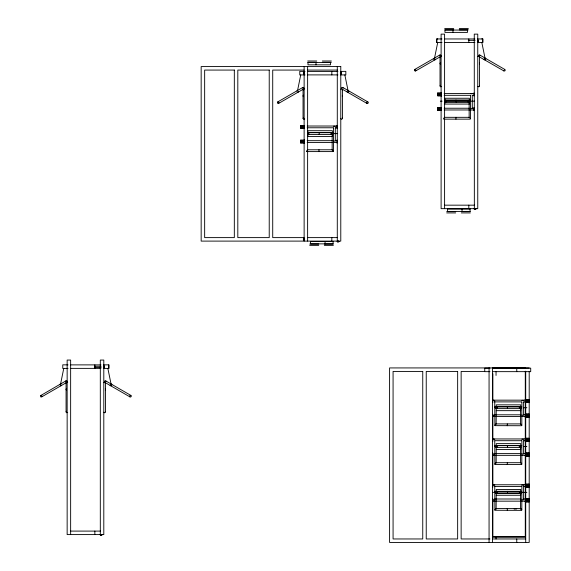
<?xml version="1.0" encoding="UTF-8"?>
<svg xmlns="http://www.w3.org/2000/svg" width="571" height="571" viewBox="0 0 571 571"><rect width="100%" height="100%" fill="white"/><g stroke="black" fill="none" stroke-linecap="round" stroke-linejoin="round"><path stroke-width="0.86" d="M332.165 150.166L332.165 133.978L332.836 132.7L333.478 132.765M469.148 117.719L469.148 101.531L469.812 100.253L470.454 100.318M494.821 425.331L495.821 423.903L520.816 423.903L521.815 425.331L521.487 425.73L494.907 425.645L494.75 401.27M494.821 464.13L495.821 462.703L520.816 462.703L521.815 464.13L521.487 464.523L494.907 464.437L494.75 440.94M494.821 509.946L495.821 508.518L520.816 508.518L521.815 509.946L521.487 510.346L494.907 510.253L494.75 485.885M496.128 509.125L496.242 491.488L520.702 491.488L520.702 495.264L496.242 495.264M520.481 424.303L520.481 408.108L521.152 406.837L521.794 406.895M520.481 463.095L520.481 446.907L521.152 445.63L521.794 445.694M520.509 509.125L520.481 492.723L521.152 491.453L521.794 491.51M333.5 151.201L333.164 151.593L306.834 151.593L306.506 151.201L307.505 149.773L332.5 149.773L333.5 151.201L333.5 133.814M470.475 118.754L470.147 119.146L443.817 119.146L443.481 118.754L444.481 117.326L469.476 117.326L470.475 118.754L470.475 101.367M520.481 508.911L520.816 508.518M42.004 396.395L42.004 395.946M65.479 381.628C65.529 380.008 68.085 381.064 66.971 382.242M67.699 412.39L66.714 412.797L66.072 411.955L66.072 382.87L66.714 382.028L67.699 382.434M66.072 411.955L66.507 411.199M103.843 382.641L105.121 382.113L105.3 383.484M105.556 382.87L105.556 411.955L104.686 412.826L103.843 412.183M129.617 395.946C129.317 397.944 132.522 396.617 130.895 395.418L105.706 380.871L104.657 381.014L104.657 382.242M302.459 88.148L303.558 87.306L304.093 88.584M304.678 118.911L303.693 119.318L303.051 118.475L303.051 89.39L303.693 88.541L304.678 88.948M303.051 118.475L303.486 117.719M340.823 89.162L342.1 88.633L342.279 90.004M342.536 89.39L342.536 118.475L341.665 119.346L340.823 118.697M366.596 102.466C366.297 104.464 369.508 103.137 367.881 101.938L342.686 87.392L341.636 87.534L341.636 88.762M439.442 55.701C440.634 53.631 441.854 56.272 440.027 56.943L440.027 86.028L440.676 86.871L441.654 86.464M440.027 86.028L440.462 85.272M477.884 56.508L478.869 56.101L479.512 56.943L479.512 86.028L478.869 86.871L477.884 86.464M60.469 384.511L63.752 368.438M297.448 91.032L300.731 74.951M434.431 58.585L437.714 42.504M519.11 446.315C519.817 444.288 521.073 447.864 519.382 447.3M479.397 57.378L479.512 56.943L503.986 70.997L505.178 70.683L504.857 69.491L479.669 54.944L478.477 55.266L478.612 56.315M330.852 133.179C332.179 131.451 332.179 135.77 330.852 134.049M467.827 100.732C468.784 99.147 469.533 102.559 468.042 101.924M519.167 407.309C520.124 405.731 520.873 409.136 519.382 408.501M519.167 491.924C520.124 490.339 520.873 493.751 519.382 493.116M41.919 396.609L40.727 396.931L40.405 395.739L65.915 380.871M307.505 151.079L306.834 151.593M309.218 134.228C307.955 135.384 307.955 131.844 309.218 132.993M302.901 87.392L277.706 101.938L277.392 103.13L278.584 103.444L303.772 88.905M278.584 103.444L278.991 102.466M439.877 54.944L414.689 69.491L414.368 70.683L415.56 70.997L440.748 56.458M415.56 70.997L415.966 70.019M444.616 101.909L444.481 100.617M495.956 408.493C496.913 406.823 493.58 406.052 495.314 408.186M495.956 447.286C496.913 445.616 493.58 444.852 495.314 446.986M495.956 493.108C496.913 491.431 493.58 490.667 495.314 492.802M446.072 101.924C444.588 102.559 445.337 99.147 446.286 100.732M497.412 493.116C495.928 493.751 496.677 490.339 497.627 491.924M41.597 396.931L66.793 382.384M277.706 101.938L278.584 101.938M414.689 69.491L415.345 69.405M367.003 101.938L367.881 101.938M40.727 395.418L41.597 395.418M130.024 395.418L130.895 395.418M332.665 134.321L332.165 133.978M520.98 408.458L520.481 408.108M520.98 447.25L520.481 446.907M495.821 493.116L520.98 493.066M519.674 406.873L497.12 406.873L496.534 407.744L497.277 408.586M519.674 445.666L497.12 445.666L496.534 446.543L497.277 447.386M66.579 382.47L66.129 382.47M307.505 134.371L307.505 133.064M514.1 509.054L516.705 508.911M444.681 28.55L453.717 28.55M459.305 28.55L468.341 28.55M444.681 29.842L453.717 29.842M459.305 29.842L468.341 29.842M437.714 38.899L436.729 38.899L436.729 42.504L441.997 42.447M481.831 38.899L482.809 38.899L482.809 42.504L477.52 42.447M441.997 38.956L436.786 38.956L436.786 42.447M444.595 38.956L474.908 38.956M477.52 38.956L482.752 38.956L482.752 42.447M477.649 40.206L478.391 40.206L478.391 41.583L477.649 41.583M468.313 40.32L475.101 40.32M477.649 40.684L478.391 40.684M477.649 41.098L478.391 41.098M444.595 42.447L474.908 42.447M307.705 60.997L316.741 60.997M322.329 60.997L331.366 60.997M307.705 62.289L316.741 62.289M322.329 62.289L331.366 62.289M304.129 70.069L272.717 70.069L272.717 237.615L304.129 237.615M307.619 70.069L337.29 70.069M305.021 71.404L299.754 71.346L299.754 74.951L305.021 74.894M307.619 71.404L337.932 71.404M340.544 71.404L345.833 71.346L345.833 74.951L340.544 74.894M304.129 72.474L303.387 72.474L303.387 73.852L304.129 73.852M340.666 72.653L341.415 72.653L341.415 74.03L340.666 74.03M303.387 72.96L304.129 72.96M340.666 73.131L341.415 73.131M303.387 73.366L304.129 73.366M340.666 73.545L341.415 73.545M307.619 74.894L337.932 74.894M437.721 93.052L441.54 93.052M437.721 93.194L441.54 93.194M437.721 93.423L441.54 93.423M444.167 93.573L473.944 93.573M437.721 93.723L441.54 93.723M470.533 93.758L472.281 93.758M437.721 94.072L441.54 94.072M437.721 94.451L441.54 94.451M437.721 94.822L441.54 94.822M437.721 95.171L441.54 95.171M444.167 95.321L470.44 95.321M472.196 95.321L473.944 95.321M437.721 95.471L441.54 95.471M437.721 95.7L441.54 95.7M441.54 95.842L437.721 95.892L437.721 93.002M444.681 100.096L470.147 100.096M440.341 101.167L442.097 101.167M470.247 101.167L474.644 101.167M444.481 101.924L469.476 101.924M444.902 102.038L469.362 102.038M437.721 107.655L441.54 107.655L441.54 110.553L437.721 110.503L437.721 107.655L441.54 107.705M437.721 107.848L441.54 107.848M437.721 108.083L441.54 108.083M444.167 108.233L469.562 108.233M472.196 108.233L473.944 108.233M437.721 108.383L441.54 108.383M470.533 108.64L472.281 108.64L472.281 95.507M437.721 108.726L441.54 108.726M437.721 109.104L441.54 109.104M437.721 109.475L441.54 109.475M437.721 109.825L441.54 109.825M444.167 109.975L473.944 109.975M437.721 110.124L441.54 110.124M437.721 110.353L441.54 110.353M300.746 125.499L304.557 125.449L304.557 128.339L300.746 128.289L300.746 125.449M300.746 125.641L304.557 125.641M300.746 125.87L304.557 125.87M307.184 126.02L336.969 126.02M300.746 126.17L304.557 126.17M333.557 126.205L335.305 126.205M300.746 126.519L304.557 126.519M300.746 126.89L304.557 126.89M300.746 127.269L304.557 127.269M300.746 127.619L304.557 127.619M307.184 127.768L333.464 127.768M335.213 127.768L336.969 127.768M300.746 127.918L304.557 127.918M300.746 128.147L304.557 128.147M307.705 132.543L333.164 132.543M333.264 133.614L337.668 133.614M307.926 134.485L332.386 134.485M300.746 140.152L304.557 140.152M300.746 140.295L304.557 140.295M300.746 140.523L304.557 140.523M307.184 140.68L332.586 140.68M335.213 140.68L336.969 140.68M300.746 140.823L304.557 140.823M333.557 141.087L335.305 141.087L335.305 127.954M300.746 141.173L304.557 141.173M300.746 141.551L304.557 141.551M300.746 141.922L304.557 141.922M300.746 142.272L304.557 142.272M307.184 142.422L336.969 142.422M300.746 142.572L304.557 142.572M300.746 142.8L304.557 142.8M300.746 142.95L304.557 142.95M444.595 205.167L474.594 205.167M474.051 208.858L476.043 208.858M446.679 211.62L455.715 211.62M461.304 211.62L470.34 211.62M446.679 212.912L455.715 212.912M461.304 212.912L470.34 212.912M307.619 237.615L337.525 237.615M304.129 238.735L303.387 238.735L303.387 240.113L304.129 240.113M303.387 239.22L304.129 239.22M303.387 239.627L304.129 239.627M337.068 241.305L339.067 241.305M337.375 241.847L338.76 241.847L338.753 241.105M309.703 244.067L318.739 244.067M324.321 244.067L333.364 244.067M309.703 245.359L318.739 245.359M324.321 245.359L333.364 245.359M68.035 364.883L62.774 364.826L62.774 368.438L68.035 368.374M70.64 364.883L100.953 364.883M103.565 364.883L108.854 364.826L108.854 368.438L103.565 368.374M103.686 366.132L104.436 366.132L104.436 367.51L103.686 367.51M94.351 366.247L101.146 366.247M103.686 366.611L104.436 366.611M103.686 367.025L104.436 367.025M94.351 367.396L101.146 367.396M492.873 367.767L525.284 367.767M529.203 367.931L389.586 367.931L389.586 542.45L529.203 542.45L529.203 371.493M489.954 368.159L484.743 368.159L484.743 371.65L489.954 371.65M492.552 368.159L530.709 368.159L530.709 371.65L492.552 371.65M70.64 368.374L100.953 368.374M484.7 371.421L461.14 371.421L461.14 538.96L489.939 538.96M525.284 399.472L529.096 399.472L529.096 402.576L525.284 402.526M525.284 399.529L529.096 399.529M525.284 399.679L529.096 399.679M525.284 399.928L529.096 399.928M492.873 400.157L525.284 400.157M521.873 400.335L523.621 400.335M525.284 400.25L529.096 400.25M493.001 400.392L494.75 400.392M525.284 400.628L529.096 400.628M525.284 401.028L529.096 401.028M525.284 401.427L529.096 401.427M525.284 401.806L529.096 401.806M494.629 401.898L521.78 401.898M523.528 401.898L525.284 401.898M525.284 402.127L529.096 402.127M525.284 402.369L529.096 402.369M495.15 406.68L521.487 406.68M523.343 407.744L526.862 407.744M496.242 408.615L520.702 408.615M496.242 410.656L520.702 410.656L520.702 407.972M529.096 414.132L525.284 414.132L529.096 414.182L529.096 417.237L525.284 417.237M525.284 414.339L529.096 414.339M525.284 414.582L529.096 414.582M494.629 414.81L520.902 414.81M523.528 414.81L525.284 414.81M525.284 414.903L529.096 414.903M493.001 415.274L494.75 415.274M521.908 415.217L523.621 415.217L523.621 402.091M525.284 415.281L529.096 415.281M525.284 415.681L529.096 415.681M525.284 416.088L529.096 416.088M525.284 416.459L529.096 416.459M492.873 416.552L525.284 416.552M525.284 416.78L529.096 416.78M525.284 417.03L529.096 417.03M525.284 417.18L529.096 417.18M525.284 438.271L529.096 438.271L529.096 441.376L525.284 441.326M525.284 438.321L529.096 438.321M525.284 438.478L529.096 438.478M525.284 438.728L529.096 438.728M492.873 438.949L525.284 438.949M525.284 439.049L529.096 439.049M493.001 439.192L494.75 439.192M521.873 439.135L523.621 439.135M525.284 439.42L529.096 439.42M525.284 439.82L529.096 439.82M525.284 440.227L529.096 440.227M525.284 440.598L529.096 440.598M494.629 440.698L521.78 440.698M523.528 440.698L525.284 440.698M525.284 440.919L529.096 440.919M525.284 441.169L529.096 441.169M495.15 445.473L521.487 445.473M523.343 446.543L526.862 446.543M496.242 447.414L520.702 447.414L520.702 446.765M496.242 449.448L520.702 449.448L520.702 447.785M525.284 452.924L529.096 452.981L529.096 456.029L525.284 456.029L529.096 455.979M525.284 453.131L529.096 453.131M525.284 453.381L529.096 453.381M494.629 453.61L520.902 453.61M523.528 453.61L525.284 453.61M525.284 453.702L529.096 453.702M493.001 454.073L494.75 454.073M521.908 454.016L523.621 454.016L523.621 440.883M525.284 454.073L529.096 454.073M525.284 454.48L529.096 454.48M525.284 454.88L529.096 454.88M525.284 455.258L529.096 455.258M492.873 455.351L525.284 455.351M525.284 455.579L529.096 455.579M525.284 455.822L529.096 455.822M525.284 484.144L529.096 484.087L529.096 487.191L525.284 487.191M525.284 484.294L529.096 484.294M525.284 484.543L529.096 484.543M492.873 484.765L525.284 484.765M525.284 484.865L529.096 484.865M493.001 485.007L494.75 485.007M521.873 484.95L523.621 484.95M525.284 485.236L529.096 485.236M525.284 485.643L529.096 485.643M525.284 486.042L529.096 486.042M525.284 486.413L529.096 486.413M494.629 486.513L521.78 486.513M523.528 486.513L525.284 486.513M525.284 486.742L529.096 486.742M525.284 486.984L529.096 486.984M525.284 487.142L529.096 487.142M495.15 491.296L521.487 491.296M492.559 492.359L495.2 492.359M521.587 492.359L526.862 492.359M496.242 493.23L520.702 493.23M525.284 498.747L529.096 498.797M525.284 498.954L529.096 498.954M494.629 498.997L520.902 498.997M523.528 498.997L525.284 498.997M525.284 499.197L529.096 499.197M525.284 499.518L529.096 499.518M493.001 499.889L494.75 499.889M521.908 499.832L523.621 499.832L523.621 485.828M525.284 499.896L529.096 499.896M525.284 500.296L529.096 500.296M525.284 500.696L529.096 500.696M525.284 501.074L529.096 501.074M492.873 501.167L525.284 501.167M525.284 501.395L529.096 501.395M525.284 501.638L529.096 501.638M525.284 501.795L529.096 501.795M525.284 501.852L529.096 501.852L529.096 498.747M70.64 531.094L100.546 531.094M100.089 534.784L102.088 534.784M492.873 536.819L525.284 536.819M492.552 538.96L525.713 538.96M520.816 493.116L520.481 492.723M495.821 508.518L496.156 508.911M504.421 69.369L504.857 69.491M497.12 406.873L497.627 407.309M497.12 445.666L497.691 446.315M333.164 151.593L332.5 151.079M441.126 56.101L441.654 56.508M342.579 89.347L367.003 103.444M105.599 382.827L130.024 396.931M469.341 101.909L469.148 101.531M503.986 70.997L503.579 70.469M479.669 54.944L480.104 55.701M440.462 57.7L440.027 56.943M342.686 87.392L343.128 88.148M303.486 90.139L303.051 89.39M105.706 380.871L106.142 381.628M66.507 383.626L66.072 382.87M342.279 117.854L342.536 118.475M105.3 411.334L105.556 411.955M479.397 85.593L479.512 86.028M481.831 42.504L485.114 58.585M348.139 91.032L344.855 74.951M111.152 384.511L107.869 368.438M525.713 371.421L525.713 400.25M525.713 402.027L525.713 414.475M525.713 417.144L525.713 438.485M525.713 441.155L525.713 452.71M525.713 456.265L525.713 484.722M525.713 486.499L525.713 498.947M525.713 501.616L525.713 542.45M525.284 371.171L525.284 537.04L492.873 537.04L492.873 498.847M521.873 402.091L521.873 407.344M521.873 440.883L521.873 446.137M521.873 485.828L521.873 491.952M521.815 407.944L521.815 425.331M521.815 446.743L521.815 464.13M521.815 492.559L521.815 509.946M520.702 406.495L520.702 404.839L496.242 404.839L496.242 406.495M520.702 445.294L520.702 443.631L496.242 443.631L496.242 445.294M520.702 491.11L520.702 489.447L496.242 489.447L496.242 491.11M516.762 368.159L516.762 371.65M516.762 538.96L516.762 542.45M507.491 406.873L507.491 408.615M507.491 445.666L507.491 447.414M507.491 491.488L507.491 493.23M507.284 406.68L507.284 407.423M507.284 423.903L507.284 425.73M507.284 445.473L507.284 446.215M507.284 462.703L507.284 464.516M507.284 491.296L507.284 491.809M507.284 508.518L507.284 510.346M496.242 407.972L496.156 424.303M496.242 446.765L496.156 463.095M496.042 371.421L496.042 375.44M496.042 537.183L496.042 538.96M492.873 373.727L492.873 399.379M492.873 399.579L492.873 402.476M492.873 414.239L492.873 441.269M492.873 453.031L492.873 487.084M492.552 367.931L492.552 542.45M489.062 367.931L489.062 542.45M477.848 39.899L477.848 41.883M477.649 39.899L477.649 41.883M475.736 208.658L475.729 209.4L474.351 209.4L474.265 34.132L477.756 34.132L477.756 208.658L441.105 208.658L441.105 34.132L444.595 34.132L444.595 117.462M475.25 208.658L475.25 209.4M474.836 208.658L474.836 209.4M473.944 92.895L473.944 95.999M473.944 107.548L473.944 110.653M470.533 95.507L470.533 100.76M469.362 99.918L469.362 98.255L444.902 98.255L444.902 99.918M468.805 38.956L468.805 42.447M468.805 205.167L468.805 208.658M462.039 209.072L462.039 211.413M456.15 100.296L456.15 102.038M455.943 100.096L455.943 100.846M455.943 117.326L455.943 119.146M452.974 30.056L452.974 32.39M444.595 118.725L444.595 208.658M441.54 93.002L441.54 95.892M340.666 72.346L340.666 74.33M338.268 241.105L338.268 241.847M337.861 241.105L337.861 241.847M337.375 241.105L337.382 241.847M337.29 66.579L337.29 241.105M336.969 125.342L336.969 128.446M336.969 139.995L336.969 143.1M333.557 127.954L333.557 133.207M332.386 132.365L332.386 130.702L307.926 130.702L307.926 132.365M331.83 71.404L331.83 74.894M331.83 237.615L331.83 241.105M325.063 241.519L325.063 243.86M319.175 132.736L319.175 134.485M318.968 149.773L318.968 151.593M315.999 62.503L315.999 64.837M307.619 66.579L307.619 241.105M304.557 140.102L304.557 143M304.129 66.579L304.129 241.105M303.929 72.167L303.929 74.159M303.929 238.428L303.929 240.42M300.746 140.102L300.746 143M108.797 364.883L108.797 368.374M103.886 365.825L103.886 367.817M103.686 365.825L103.686 367.817M101.774 534.584L101.781 535.327L100.396 535.327L100.396 534.584M101.288 534.584L101.288 535.327M100.881 534.584L100.881 535.327M100.31 534.584L100.31 360.058L103.801 360.058L103.801 534.584L67.15 534.584L67.15 360.058L70.64 360.058L70.64 534.584M94.85 364.883L94.85 368.374M94.85 531.094L94.85 534.584M66.514 390.164A0.871 0.871 0 0 1 66.514 388.658M61.532 385.139A0.871 0.871 0 0 1 60.255 385.668M59.934 384.476A0.871 0.871 0 0 1 60.919 384.069M110.496 384.155A0.871 0.871 0 0 1 111.773 385.139M111.366 385.668A0.871 0.871 0 0 1 110.089 385.139M105.285 388.794A0.871 0.871 0 0 1 105.285 390.029M440.477 64.237A0.871 0.871 0 0 1 440.477 62.731M435.495 59.213A0.871 0.871 0 0 1 434.031 59.598M433.81 59.213A0.871 0.871 0 0 1 434.874 58.142M484.458 58.228A0.871 0.871 0 0 1 485.735 59.213M485.507 59.598A0.871 0.871 0 0 1 484.051 59.213M479.383 63.046A0.871 0.871 0 0 1 479.383 63.923M303.501 96.685A0.871 0.871 0 0 1 303.501 95.179M298.519 91.66A0.871 0.871 0 0 1 297.234 92.188M296.92 90.996A0.871 0.871 0 0 1 297.677 90.561M347.475 90.675A0.871 0.871 0 0 1 348.76 91.66M348.353 92.188A0.871 0.871 0 0 1 347.068 91.66M342.272 95.314A0.871 0.871 0 0 1 342.272 96.549M467.492 30.056L444.959 30.056L444.959 32.39L467.492 32.39L467.492 30.056M330.516 62.503L307.983 62.503L307.983 64.837L330.516 64.837L330.516 62.503M340.78 66.579L201.163 66.579L201.163 241.105L340.78 241.105L340.78 66.579M234.324 70.069L204.654 70.069L204.654 237.615L234.324 237.615L234.324 70.069M269.226 70.069L237.814 70.069L237.814 237.615L269.226 237.615L269.226 70.069M469.362 100.296L444.902 100.296L444.902 104.072L469.362 104.072L469.362 100.296M332.386 132.736L307.926 132.736L307.926 136.519L332.386 136.519L332.386 132.736M470.061 209.072L447.528 209.072L447.528 211.413L470.061 211.413L470.061 209.072M333.086 241.519L310.553 241.519L310.553 243.86L333.086 243.86L333.086 241.519M422.747 371.421L393.076 371.421L393.076 538.96L422.747 538.96L422.747 371.421M457.649 371.421L426.237 371.421L426.237 538.96L457.649 538.96L457.649 371.421"/></g></svg>
